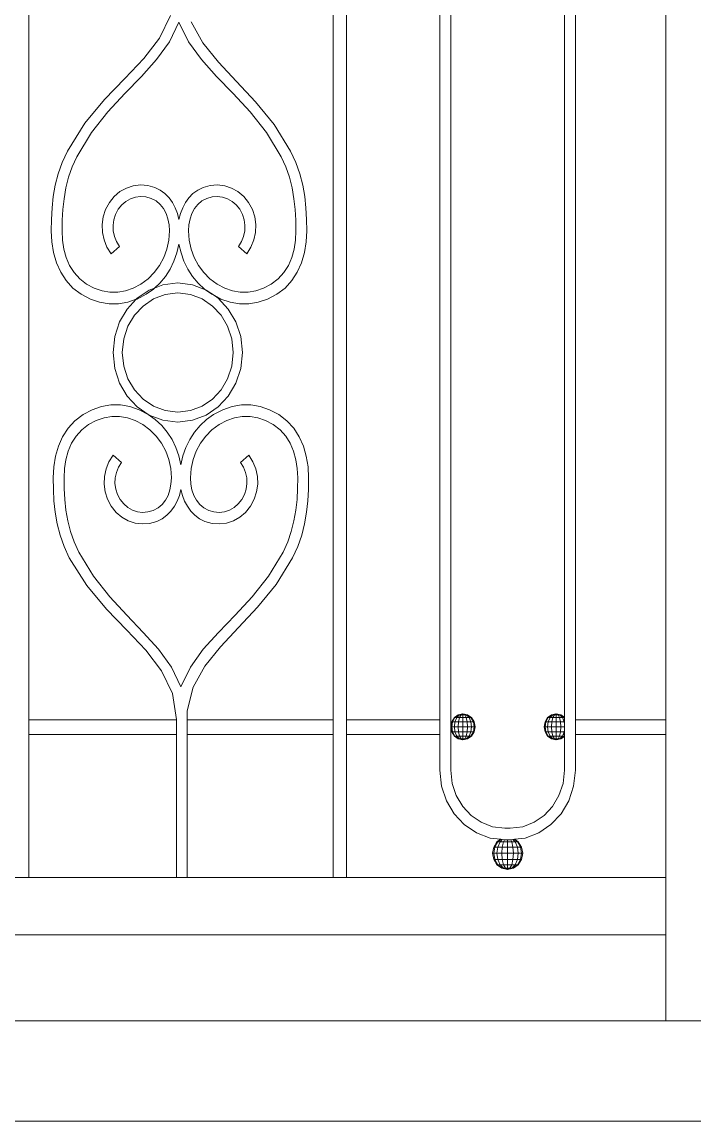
# Model space of a CAD drawing. Header units: millimetres. Extents: x 1832547 to 2001569, y -558009 to -417808.
# Drawn here: x 1895117 to 1895587, y -523644 to -522876 of the extents above; entities that cross this region are included whole.
import ezdxf

# ---------------------------------------------------------------- set-up
doc = ezdxf.new("R2010")
doc.units = ezdxf.units.MM
doc.header["$MEASUREMENT"] = 0
doc.linetypes.add('CENTER', pattern=[2, 1.25, -0.25, 0.25, -0.25])
for name, color, linetype, lineweight in [('CA.manh 08', 8, 'CONTINUOUS', 9), ('CA.thay 145', 145, 'CONTINUOUS', 18), ('CA.tim 67', 67, 'CENTER', 9), ('CA_manh 08', 8, 'CONTINUOUS', 9)]:
    doc.layers.add(name, color=color, linetype=linetype, lineweight=lineweight)

# ---------------------------------------------------------------- blocks, each defined once
blk = doc.blocks.new('wt45t')
at = {"layer": 'CA_manh 08'}
for p, q in [((1917604.61, -518573.66), (1917604.61, -518061.39)), ((1917817.23, -518061.39), (1917817.23, -518573.66)), ((1917826.69, -518573.66), (1917826.69, -518061.39)), ((1917891.85, -518061.39), (1917891.85, -518573.66)), ((1917899.42, -518578.55), (1917899.42, -518062.36)), ((1917978.87, -518062), (1917978.87, -518571.89)), ((1917986.44, -518573.66), (1917986.44, -518061.39)), ((1918049.68, -518061.39), (1918049.68, -518573.66)), ((1917703.62, -518081.69), (1917696.03, -518097.48)), ((1917702.94, -518100.11), (1917709.56, -518086.4)), ((1917709.56, -518086.4), (1917716.18, -518100.11)), ((1917726.23, -518100.79), (1917718.18, -518086.17)), ((1917696.03, -518097.48), (1917684.97, -518111.83)), ((1917693.95, -518112.51), (1917702.94, -518100.11)), ((1917716.18, -518100.11), (1917725.18, -518112.51)), ((1917737.12, -518114.34), (1917726.23, -518100.79)), ((1917684.97, -518111.83), (1917671.73, -518125.81)), ((1917683.29, -518124.32), (1917693.95, -518112.51)), ((1917725.18, -518112.51), (1917735.84, -518124.32)), ((1917749.76, -518127.74), (1917737.12, -518114.34)), ((1917671.73, -518125.81), (1917657.56, -518140.52)), ((1917671.67, -518136.28), (1917683.29, -518124.32)), ((1917735.84, -518124.32), (1917747.46, -518136.28)), ((1917763.09, -518141.94), (1917749.76, -518127.74)), ((1917659.81, -518149.11), (1917671.67, -518136.28)), ((1917747.46, -518136.28), (1917759.32, -518149.11)), ((1917657.56, -518140.52), (1917643.75, -518157.02)), ((1917776.05, -518157.84), (1917763.09, -518141.94)), ((1917648.41, -518163.56), (1917659.81, -518149.11)), ((1917759.32, -518149.11), (1917770.72, -518163.56)), ((1917643.75, -518157.02), (1917631.58, -518176.39)), ((1917787.55, -518176.39), (1917776.05, -518157.84)), ((1917638.19, -518180.35), (1917648.41, -518163.56)), ((1917770.72, -518163.56), (1917780.94, -518180.35)), ((1917631.58, -518176.39), (1917627.95, -518184.32)), ((1917634.96, -518187.47), (1917638.19, -518180.35)), ((1917780.94, -518180.35), (1917784.17, -518187.47)), ((1917791.18, -518184.32), (1917787.55, -518176.39)), ((1917627.95, -518184.32), (1917625.17, -518192.26)), ((1917632.45, -518194.76), (1917634.96, -518187.47)), ((1917784.17, -518187.47), (1917786.68, -518194.76)), ((1917793.96, -518192.26), (1917791.18, -518184.32)), ((1917625.17, -518192.26), (1917623.14, -518200.22)), ((1917630.58, -518202.19), (1917632.45, -518194.76)), ((1917786.68, -518194.76), (1917788.55, -518202.19)), ((1917795.99, -518200.22), (1917793.96, -518192.26)), ((1917623.14, -518200.22), (1917621.75, -518208.2)), ((1917629.28, -518209.69), (1917630.58, -518202.19)), ((1917668.35, -518204.76), (1917664.34, -518208.16)), ((1917672.82, -518202.24), (1917668.35, -518204.76)), ((1917677.62, -518200.65), (1917672.82, -518202.24)), ((1917682.64, -518200.03), (1917677.62, -518200.65)), ((1917687.73, -518200.43), (1917682.64, -518200.03)), ((1917692.77, -518201.88), (1917687.73, -518200.43)), ((1917696.5, -518203.75), (1917692.77, -518201.88)), ((1917699.78, -518206.16), (1917696.5, -518203.75)), ((1917702.63, -518209.05), (1917699.78, -518206.16)), ((1917719.35, -518206.16), (1917716.5, -518209.05)), ((1917722.63, -518203.75), (1917719.35, -518206.16)), ((1917726.36, -518201.88), (1917722.63, -518203.75)), ((1917731.4, -518200.43), (1917726.36, -518201.88)), ((1917736.49, -518200.03), (1917731.4, -518200.43)), ((1917741.51, -518200.65), (1917736.49, -518200.03)), ((1917746.31, -518202.24), (1917741.51, -518200.65)), ((1917750.78, -518204.76), (1917746.31, -518202.24)), ((1917754.79, -518208.16), (1917750.78, -518204.76)), ((1917788.55, -518202.19), (1917789.85, -518209.69)), ((1917797.38, -518208.2), (1917795.99, -518200.22)), ((1917621.75, -518208.2), (1917620.89, -518216.19)), ((1917628.46, -518217.21), (1917629.28, -518209.69)), ((1917660.93, -518212.4), (1917658.33, -518217.26)), ((1917664.34, -518208.16), (1917660.93, -518212.4)), ((1917667.1, -518217.1), (1917669.57, -518214.03)), ((1917669.57, -518214.03), (1917672.46, -518211.57)), ((1917672.46, -518211.57), (1917675.69, -518209.75)), ((1917675.69, -518209.75), (1917679.16, -518208.6)), ((1917679.16, -518208.6), (1917682.79, -518208.15)), ((1917682.79, -518208.15), (1917686.47, -518208.44)), ((1917686.47, -518208.44), (1917690.13, -518209.49)), ((1917690.13, -518209.49), (1917693.56, -518211.3)), ((1917693.56, -518211.3), (1917696.43, -518213.71)), ((1917696.43, -518213.71), (1917698.77, -518216.64)), ((1917705.03, -518212.36), (1917702.63, -518209.05)), ((1917706.99, -518216.03), (1917705.03, -518212.36)), ((1917714.1, -518212.36), (1917712.14, -518216.03)), ((1917716.5, -518209.05), (1917714.1, -518212.36)), ((1917720.36, -518216.64), (1917722.69, -518213.71)), ((1917722.69, -518213.71), (1917725.57, -518211.3)), ((1917725.57, -518211.3), (1917729, -518209.49)), ((1917729, -518209.49), (1917732.66, -518208.44)), ((1917732.66, -518208.44), (1917736.34, -518208.15)), ((1917736.34, -518208.15), (1917739.97, -518208.6)), ((1917739.97, -518208.6), (1917743.44, -518209.75)), ((1917743.44, -518209.75), (1917746.67, -518211.57)), ((1917746.67, -518211.57), (1917749.56, -518214.03)), ((1917749.56, -518214.03), (1917752.03, -518217.1)), ((1917758.2, -518212.4), (1917754.79, -518208.16)), ((1917760.8, -518217.26), (1917758.2, -518212.4)), ((1917789.85, -518209.69), (1917790.67, -518217.21)), ((1917798.24, -518216.19), (1917797.38, -518208.2)), ((1917620.89, -518216.19), (1917620.46, -518224.2)), ((1917628.04, -518224.72), (1917628.46, -518217.21)), ((1917658.33, -518217.26), (1917656.67, -518222.44)), ((1917664.02, -518224.38), (1917665.22, -518220.63)), ((1917665.22, -518220.63), (1917667.1, -518217.1)), ((1917698.77, -518216.64), (1917700.57, -518220.04)), ((1917700.57, -518220.04), (1917701.85, -518223.81)), ((1917708.5, -518219.99), (1917706.99, -518216.03)), ((1917709.56, -518224.19), (1917708.5, -518219.99)), ((1917710.63, -518219.99), (1917709.56, -518224.19)), ((1917712.14, -518216.03), (1917710.63, -518219.99)), ((1917717.28, -518223.81), (1917718.56, -518220.04)), ((1917718.56, -518220.04), (1917720.36, -518216.64)), ((1917752.03, -518217.1), (1917753.91, -518220.63)), ((1917753.91, -518220.63), (1917755.11, -518224.38)), ((1917762.46, -518222.44), (1917760.8, -518217.26)), ((1917790.67, -518217.21), (1917791.09, -518224.72)), ((1917798.67, -518224.2), (1917798.24, -518216.19)), ((1917620.46, -518224.2), (1917620.37, -518232.21)), ((1917627.93, -518232.15), (1917628.04, -518224.72)), ((1917656.67, -518222.44), (1917655.93, -518227.8)), ((1917655.93, -518227.8), (1917656.13, -518233.2)), ((1917663.49, -518228.27), (1917664.02, -518224.38)), ((1917663.64, -518232.18), (1917663.49, -518228.27)), ((1917701.85, -518223.81), (1917702.61, -518227.9)), ((1917702.61, -518227.9), (1917702.86, -518232.22)), ((1917716.27, -518232.22), (1917716.52, -518227.9)), ((1917716.52, -518227.9), (1917717.28, -518223.81)), ((1917755.11, -518224.38), (1917755.64, -518228.27)), ((1917755.64, -518228.27), (1917755.49, -518232.18)), ((1917763.2, -518227.8), (1917762.46, -518222.44)), ((1917763, -518233.2), (1917763.2, -518227.8)), ((1917791.09, -518224.72), (1917791.2, -518232.15)), ((1917798.76, -518232.21), (1917798.67, -518224.2)), ((1917620.37, -518232.21), (1917620.78, -518239.93)), ((1917628.25, -518238.66), (1917627.93, -518232.15)), ((1917656.13, -518233.2), (1917657.24, -518238.49)), ((1917664.45, -518236), (1917663.64, -518232.18)), ((1917665.93, -518239.65), (1917664.45, -518236)), ((1917702.86, -518232.22), (1917702.41, -518238.71)), ((1917716.72, -518238.71), (1917716.27, -518232.22)), ((1917754.68, -518236), (1917753.2, -518239.65)), ((1917755.49, -518232.18), (1917754.68, -518236)), ((1917761.89, -518238.49), (1917763, -518233.2)), ((1917791.2, -518232.15), (1917790.88, -518238.66)), ((1917798.35, -518239.93), (1917798.76, -518232.21)), ((1917620.78, -518239.93), (1917621.98, -518247.36)), ((1917629.19, -518244.93), (1917628.25, -518238.66)), ((1917657.24, -518238.49), (1917659.27, -518243.52)), ((1917659.27, -518243.52), (1917662.2, -518248.15)), ((1917662.2, -518248.15), (1917668.06, -518243)), ((1917668.06, -518243), (1917665.93, -518239.65)), ((1917702.41, -518238.71), (1917701.08, -518244.95)), ((1917708.15, -518247.58), (1917709.56, -518241.46)), ((1917709.56, -518241.46), (1917710.97, -518247.58)), ((1917718.05, -518244.95), (1917716.72, -518238.71)), ((1917753.2, -518239.65), (1917751.07, -518243)), ((1917751.07, -518243), (1917756.92, -518248.15)), ((1917756.92, -518248.15), (1917759.86, -518243.52)), ((1917759.86, -518243.52), (1917761.89, -518238.49)), ((1917790.88, -518238.66), (1917789.94, -518244.93)), ((1917797.15, -518247.36), (1917798.35, -518239.93)), ((1917621.98, -518247.36), (1917624, -518254.4)), ((1917630.81, -518250.86), (1917629.19, -518244.93)), ((1917633.15, -518256.36), (1917630.81, -518250.86)), ((1917698.92, -518250.87), (1917695.97, -518256.37)), ((1917701.08, -518244.95), (1917698.92, -518250.87)), ((1917706.07, -518253.43), (1917708.15, -518247.58)), ((1917710.97, -518247.58), (1917713.05, -518253.43)), ((1917720.21, -518250.87), (1917718.05, -518244.95)), ((1917723.16, -518256.37), (1917720.21, -518250.87)), ((1917788.32, -518250.86), (1917785.98, -518256.36)), ((1917789.94, -518244.93), (1917788.32, -518250.86)), ((1917795.12, -518254.4), (1917797.15, -518247.36)), ((1917624, -518254.4), (1917626.91, -518260.94)), ((1917636.27, -518261.34), (1917633.15, -518256.36)), ((1917695.97, -518256.37), (1917692.29, -518261.35)), ((1917700.03, -518264.08), (1917703.35, -518258.95)), ((1917703.35, -518258.95), (1917706.07, -518253.43)), ((1917713.05, -518253.43), (1917715.77, -518258.95)), ((1917715.77, -518258.95), (1917719.1, -518264.08)), ((1917726.84, -518261.35), (1917723.16, -518256.37)), ((1917785.98, -518256.36), (1917782.86, -518261.34)), ((1917792.22, -518260.94), (1917795.12, -518254.4)), ((1917626.91, -518260.94), (1917630.73, -518266.87)), ((1917630.73, -518266.87), (1917635.5, -518272.07)), ((1917640.23, -518265.72), (1917636.27, -518261.34)), ((1917645.07, -518269.39), (1917640.23, -518265.72)), ((1917687.92, -518265.72), (1917682.92, -518269.39)), ((1917692.29, -518261.35), (1917687.92, -518265.72)), ((1917696.12, -518268.74), (1917700.03, -518264.08)), ((1917719.1, -518264.08), (1917723.01, -518268.74)), ((1917731.21, -518265.72), (1917726.84, -518261.35)), ((1917736.21, -518269.39), (1917731.21, -518265.72)), ((1917778.9, -518265.72), (1917774.06, -518269.39)), ((1917782.86, -518261.34), (1917778.9, -518265.72)), ((1917783.63, -518272.07), (1917788.4, -518266.87)), ((1917788.4, -518266.87), (1917792.22, -518260.94)), ((1917635.5, -518272.07), (1917641.29, -518276.43)), ((1917650.42, -518272.22), (1917645.07, -518269.39)), ((1917650.42, -518272.22), (1917655.83, -518274.1)), ((1917661.27, -518275.03), (1917655.83, -518274.1)), ((1917666.73, -518275.03), (1917661.27, -518275.03)), ((1917672.17, -518274.09), (1917666.73, -518275.03)), ((1917677.58, -518272.21), (1917672.17, -518274.09)), ((1917682.92, -518269.39), (1917677.58, -518272.21)), ((1917688.84, -518273.51), (1917680.44, -518279.25)), ((1917686.7, -518276.43), (1917691.67, -518272.88)), ((1917692.51, -518272.1), (1917688.84, -518273.51)), ((1917691.67, -518272.88), (1917692.51, -518272.1)), ((1917692.51, -518272.1), (1917696.12, -518268.74)), ((1917698.35, -518269.85), (1917692.51, -518272.1)), ((1917708.71, -518268.57), (1917698.35, -518269.85)), ((1917719.07, -518269.85), (1917708.71, -518268.57)), ((1917728.06, -518273.31), (1917719.07, -518269.85)), ((1917723.01, -518268.74), (1917727.46, -518272.88)), ((1917727.46, -518272.88), (1917728.06, -518273.31)), ((1917728.06, -518273.31), (1917732.43, -518276.43)), ((1917728.59, -518273.51), (1917728.06, -518273.31)), ((1917734.31, -518277.42), (1917728.59, -518273.51)), ((1917741.55, -518272.21), (1917736.21, -518269.39)), ((1917746.96, -518274.09), (1917741.55, -518272.21)), ((1917752.4, -518275.03), (1917746.96, -518274.09)), ((1917757.86, -518275.03), (1917752.4, -518275.03)), ((1917763.3, -518274.1), (1917757.86, -518275.03)), ((1917768.71, -518272.22), (1917763.3, -518274.1)), ((1917774.06, -518269.39), (1917768.71, -518272.22)), ((1917777.84, -518276.43), (1917783.63, -518272.07)), ((1917641.29, -518276.43), (1917647.66, -518279.78)), ((1917647.66, -518279.78), (1917654.15, -518282.02)), ((1917654.15, -518282.02), (1917660.7, -518283.13)), ((1917660.7, -518283.13), (1917667.28, -518283.13)), ((1917667.28, -518283.13), (1917673.84, -518282.02)), ((1917679.76, -518279.98), (1917673.44, -518286.77)), ((1917679.76, -518279.98), (1917673.84, -518282.02)), ((1917680.44, -518279.25), (1917679.76, -518279.98)), ((1917679.76, -518279.98), (1917680.33, -518279.78)), ((1917680.33, -518279.78), (1917686.7, -518276.43)), ((1917684.47, -518284.65), (1917691.67, -518279.73)), ((1917691.67, -518279.73), (1917699.83, -518276.59)), ((1917699.83, -518276.59), (1917708.71, -518275.49)), ((1917708.71, -518275.49), (1917717.6, -518276.59)), ((1917717.6, -518276.59), (1917725.76, -518279.73)), ((1917725.76, -518279.73), (1917732.95, -518284.65)), ((1917732.43, -518276.43), (1917734.31, -518277.42)), ((1917734.31, -518277.42), (1917738.8, -518279.78)), ((1917736.98, -518279.25), (1917734.31, -518277.42)), ((1917743.99, -518286.77), (1917736.98, -518279.25)), ((1917738.8, -518279.78), (1917745.29, -518282.02)), ((1917745.29, -518282.02), (1917751.84, -518283.13)), ((1917751.84, -518283.13), (1917758.43, -518283.13)), ((1917758.43, -518283.13), (1917764.98, -518282.02)), ((1917764.98, -518282.02), (1917771.47, -518279.78)), ((1917777.84, -518276.43), (1917771.47, -518279.78)), ((1917673.44, -518286.77), (1917668.1, -518295.79)), ((1917678.46, -518291.1), (1917684.47, -518284.65)), ((1917732.95, -518284.65), (1917738.96, -518291.1)), ((1917749.33, -518295.79), (1917743.99, -518286.77)), ((1917668.1, -518295.79), (1917664.69, -518306.01)), ((1917673.88, -518298.83), (1917678.46, -518291.1)), ((1917738.96, -518291.1), (1917743.54, -518298.83)), ((1917752.73, -518306.01), (1917749.33, -518295.79)), ((1917664.69, -518306.01), (1917663.5, -518317.14)), ((1917670.96, -518307.6), (1917673.88, -518298.83)), ((1917743.54, -518298.83), (1917746.46, -518307.6)), ((1917753.93, -518317.14), (1917752.73, -518306.01)), ((1917669.94, -518317.14), (1917670.96, -518307.6)), ((1917746.46, -518307.6), (1917747.49, -518317.14)), ((1917663.5, -518317.14), (1917664.69, -518328.27)), ((1917670.96, -518326.68), (1917669.94, -518317.14)), ((1917747.49, -518317.14), (1917746.46, -518326.68)), ((1917752.73, -518328.27), (1917753.93, -518317.14)), ((1917664.69, -518328.27), (1917668.1, -518338.49)), ((1917673.88, -518335.45), (1917670.96, -518326.68)), ((1917746.46, -518326.68), (1917743.54, -518335.45)), ((1917749.33, -518338.49), (1917752.73, -518328.27)), ((1917678.46, -518343.18), (1917673.88, -518335.45)), ((1917743.54, -518335.45), (1917738.96, -518343.18)), ((1917668.1, -518338.49), (1917673.44, -518347.51)), ((1917684.47, -518349.63), (1917678.46, -518343.18)), ((1917738.96, -518343.18), (1917732.95, -518349.63)), ((1917743.99, -518347.51), (1917749.33, -518338.49)), ((1917673.44, -518347.51), (1917680.44, -518355.03)), ((1917691.67, -518354.55), (1917684.47, -518349.63)), ((1917732.95, -518349.63), (1917725.76, -518354.55)), ((1917736.98, -518355.03), (1917743.99, -518347.51)), ((1917642.64, -518360.47), (1917649.01, -518357.12)), ((1917649.01, -518357.12), (1917655.5, -518354.89)), ((1917655.5, -518354.89), (1917662.06, -518353.77)), ((1917662.06, -518353.77), (1917668.64, -518353.77)), ((1917668.64, -518353.77), (1917675.2, -518354.89)), ((1917675.2, -518354.89), (1917681.69, -518357.12)), ((1917680.44, -518355.03), (1917688.84, -518360.77)), ((1917681.69, -518357.12), (1917688.06, -518360.47)), ((1917699.83, -518357.69), (1917691.67, -518354.55)), ((1917708.71, -518358.79), (1917699.83, -518357.69)), ((1917717.6, -518357.69), (1917708.71, -518358.79)), ((1917725.76, -518354.55), (1917717.6, -518357.69)), ((1917728.59, -518360.77), (1917736.98, -518355.03)), ((1917733.78, -518360.47), (1917740.15, -518357.12)), ((1917740.15, -518357.12), (1917746.64, -518354.89)), ((1917753.2, -518353.77), (1917746.64, -518354.89)), ((1917759.78, -518353.77), (1917753.2, -518353.77)), ((1917759.78, -518353.77), (1917766.34, -518354.89)), ((1917766.34, -518354.89), (1917772.83, -518357.12)), ((1917779.2, -518360.47), (1917772.83, -518357.12)), ((1917632.08, -518370.04), (1917636.86, -518364.84)), ((1917636.86, -518364.84), (1917642.64, -518360.47)), ((1917646.43, -518367.51), (1917641.58, -518371.18)), ((1917651.77, -518364.69), (1917646.43, -518367.51)), ((1917651.77, -518364.69), (1917657.18, -518362.81)), ((1917662.63, -518361.87), (1917657.18, -518362.81)), ((1917668.08, -518361.87), (1917662.63, -518361.87)), ((1917673.53, -518362.81), (1917668.08, -518361.87)), ((1917678.93, -518364.69), (1917673.53, -518362.81)), ((1917684.27, -518367.51), (1917678.93, -518364.69)), ((1917689.27, -518371.18), (1917684.27, -518367.51)), ((1917688.06, -518360.47), (1917693.02, -518364.02)), ((1917688.84, -518360.77), (1917698.35, -518364.42)), ((1917693.02, -518364.02), (1917697.48, -518368.16)), ((1917698.35, -518364.42), (1917708.71, -518365.71)), ((1917708.71, -518365.71), (1917719.07, -518364.42)), ((1917719.07, -518364.42), (1917728.59, -518360.77)), ((1917724.36, -518368.16), (1917728.81, -518364.02)), ((1917728.81, -518364.02), (1917733.78, -518360.47)), ((1917737.57, -518367.51), (1917732.56, -518371.18)), ((1917742.91, -518364.69), (1917737.57, -518367.51)), ((1917748.31, -518362.81), (1917742.91, -518364.69)), ((1917753.76, -518361.87), (1917748.31, -518362.81)), ((1917759.21, -518361.87), (1917753.76, -518361.87)), ((1917764.66, -518362.81), (1917759.21, -518361.87)), ((1917770.07, -518364.69), (1917764.66, -518362.81)), ((1917775.41, -518367.51), (1917770.07, -518364.69)), ((1917780.25, -518371.18), (1917775.41, -518367.51)), ((1917779.2, -518360.47), (1917784.98, -518364.84)), ((1917784.98, -518364.84), (1917789.76, -518370.04)), ((1917628.26, -518375.96), (1917632.08, -518370.04)), ((1917641.58, -518371.18), (1917637.63, -518375.56)), ((1917693.64, -518375.56), (1917689.27, -518371.18)), ((1917697.48, -518368.16), (1917701.38, -518372.83)), ((1917701.38, -518372.83), (1917704.71, -518377.95)), ((1917717.13, -518377.95), (1917720.46, -518372.83)), ((1917720.46, -518372.83), (1917724.36, -518368.16)), ((1917732.56, -518371.18), (1917728.2, -518375.56)), ((1917784.21, -518375.56), (1917780.25, -518371.18)), ((1917789.76, -518370.04), (1917793.58, -518375.96)), ((1917623.33, -518389.54), (1917625.36, -518382.5)), ((1917625.36, -518382.5), (1917628.26, -518375.96)), ((1917634.51, -518380.54), (1917632.16, -518386.05)), ((1917637.63, -518375.56), (1917634.51, -518380.54)), ((1917697.32, -518380.54), (1917693.64, -518375.56)), ((1917700.27, -518386.03), (1917697.32, -518380.54)), ((1917704.71, -518377.95), (1917707.43, -518383.47)), ((1917714.41, -518383.47), (1917717.13, -518377.95)), ((1917724.52, -518380.54), (1917721.57, -518386.03)), ((1917728.2, -518375.56), (1917724.52, -518380.54)), ((1917787.33, -518380.54), (1917784.21, -518375.56)), ((1917789.67, -518386.05), (1917787.33, -518380.54)), ((1917793.58, -518375.96), (1917796.48, -518382.5)), ((1917796.48, -518382.5), (1917798.51, -518389.54)), ((1917622.13, -518396.98), (1917623.33, -518389.54)), ((1917632.16, -518386.05), (1917630.55, -518391.98)), ((1917660.62, -518393.38), (1917663.56, -518388.75)), ((1917663.56, -518388.75), (1917669.41, -518393.9)), ((1917702.43, -518391.95), (1917700.27, -518386.03)), ((1917707.43, -518383.47), (1917709.51, -518389.33)), ((1917709.51, -518389.33), (1917710.92, -518395.45)), ((1917710.92, -518395.45), (1917712.33, -518389.33)), ((1917712.33, -518389.33), (1917714.41, -518383.47)), ((1917721.57, -518386.03), (1917719.4, -518391.95)), ((1917752.43, -518393.9), (1917758.28, -518388.75)), ((1917758.28, -518388.75), (1917761.22, -518393.38)), ((1917791.29, -518391.98), (1917789.67, -518386.05)), ((1917798.51, -518389.54), (1917799.71, -518396.98)), ((1917621.72, -518404.69), (1917622.13, -518396.98)), ((1917629.61, -518398.24), (1917629.29, -518404.75)), ((1917630.55, -518391.98), (1917629.61, -518398.24)), ((1917658.59, -518398.41), (1917660.62, -518393.38)), ((1917667.28, -518397.26), (1917665.81, -518400.9)), ((1917669.41, -518393.9), (1917667.28, -518397.26)), ((1917703.77, -518398.2), (1917702.43, -518391.95)), ((1917704.22, -518404.68), (1917703.77, -518398.2)), ((1917718.07, -518398.2), (1917717.62, -518404.68)), ((1917719.4, -518391.95), (1917718.07, -518398.2)), ((1917754.56, -518397.26), (1917752.43, -518393.9)), ((1917756.03, -518400.9), (1917754.56, -518397.26)), ((1917761.22, -518393.38), (1917763.25, -518398.41)), ((1917792.23, -518398.24), (1917791.29, -518391.98)), ((1917792.55, -518404.75), (1917792.23, -518398.24)), ((1917799.71, -518396.98), (1917800.12, -518404.69)), ((1917621.82, -518412.71), (1917621.72, -518404.69)), ((1917629.29, -518404.75), (1917629.39, -518412.18)), ((1917657.29, -518409.1), (1917657.48, -518403.7)), ((1917657.48, -518403.7), (1917658.59, -518398.41)), ((1917664.99, -518404.73), (1917664.85, -518408.63)), ((1917665.81, -518400.9), (1917664.99, -518404.73)), ((1917703.96, -518409.01), (1917704.22, -518404.68)), ((1917717.62, -518404.68), (1917717.88, -518409.01)), ((1917756.85, -518404.73), (1917756.03, -518400.9)), ((1917756.99, -518408.63), (1917756.85, -518404.73)), ((1917763.25, -518398.41), (1917764.36, -518403.7)), ((1917764.36, -518403.7), (1917764.55, -518409.1)), ((1917792.45, -518412.18), (1917792.55, -518404.75)), ((1917800.12, -518404.69), (1917800.02, -518412.71)), ((1917622.24, -518420.71), (1917621.82, -518412.71)), ((1917629.39, -518412.18), (1917629.81, -518419.69)), ((1917658.02, -518414.46), (1917657.29, -518409.1)), ((1917664.85, -518408.63), (1917665.37, -518412.52)), ((1917665.37, -518412.52), (1917666.57, -518416.28)), ((1917701.93, -518416.87), (1917703.2, -518413.09)), ((1917703.2, -518413.09), (1917703.96, -518409.01)), ((1917710.92, -518412.71), (1917709.85, -518416.91)), ((1917711.99, -518416.91), (1917710.92, -518412.71)), ((1917717.88, -518409.01), (1917718.64, -518413.09)), ((1917718.64, -518413.09), (1917719.91, -518416.87)), ((1917755.27, -518416.28), (1917756.47, -518412.52)), ((1917756.47, -518412.52), (1917756.99, -518408.63)), ((1917764.55, -518409.1), (1917763.82, -518414.46)), ((1917792.03, -518419.69), (1917792.45, -518412.18)), ((1917800.02, -518412.71), (1917799.6, -518420.71)), ((1917623.1, -518428.7), (1917622.24, -518420.71)), ((1917629.81, -518419.69), (1917630.63, -518427.22)), ((1917659.69, -518419.65), (1917658.02, -518414.46)), ((1917662.29, -518424.51), (1917659.69, -518419.65)), ((1917666.57, -518416.28), (1917668.46, -518419.8)), ((1917668.46, -518419.8), (1917670.93, -518422.87)), ((1917697.79, -518423.19), (1917700.12, -518420.26)), ((1917700.12, -518420.26), (1917701.93, -518416.87)), ((1917708.34, -518420.88), (1917706.38, -518424.54)), ((1917709.85, -518416.91), (1917708.34, -518420.88)), ((1917713.5, -518420.88), (1917711.99, -518416.91)), ((1917715.46, -518424.54), (1917713.5, -518420.88)), ((1917719.91, -518416.87), (1917721.71, -518420.26)), ((1917721.71, -518420.26), (1917724.05, -518423.19)), ((1917750.91, -518422.87), (1917753.38, -518419.8)), ((1917753.38, -518419.8), (1917755.27, -518416.28)), ((1917762.15, -518419.65), (1917759.55, -518424.51)), ((1917763.82, -518414.46), (1917762.15, -518419.65)), ((1917791.2, -518427.22), (1917792.03, -518419.69)), ((1917799.6, -518420.71), (1917798.74, -518428.7)), ((1917624.49, -518436.68), (1917623.1, -518428.7)), ((1917630.63, -518427.22), (1917631.94, -518434.72)), ((1917665.7, -518428.75), (1917662.29, -518424.51)), ((1917669.7, -518432.15), (1917665.7, -518428.75)), ((1917670.93, -518422.87), (1917673.82, -518425.33)), ((1917673.82, -518425.33), (1917677.05, -518427.16)), ((1917677.05, -518427.16), (1917680.52, -518428.3)), ((1917680.52, -518428.3), (1917684.14, -518428.75)), ((1917684.14, -518428.75), (1917687.83, -518428.46)), ((1917687.83, -518428.46), (1917691.48, -518427.41)), ((1917691.48, -518427.41), (1917694.91, -518425.6)), ((1917694.91, -518425.6), (1917697.79, -518423.19)), ((1917703.98, -518427.85), (1917701.14, -518430.74)), ((1917706.38, -518424.54), (1917703.98, -518427.85)), ((1917717.86, -518427.85), (1917715.46, -518424.54)), ((1917720.7, -518430.74), (1917717.86, -518427.85)), ((1917724.05, -518423.19), (1917726.93, -518425.6)), ((1917726.93, -518425.6), (1917730.36, -518427.41)), ((1917730.36, -518427.41), (1917734.01, -518428.46)), ((1917734.01, -518428.46), (1917737.7, -518428.75)), ((1917737.7, -518428.75), (1917741.32, -518428.3)), ((1917741.32, -518428.3), (1917744.79, -518427.16)), ((1917744.79, -518427.16), (1917748.02, -518425.33)), ((1917748.02, -518425.33), (1917750.91, -518422.87)), ((1917756.14, -518428.75), (1917752.14, -518432.15)), ((1917759.55, -518424.51), (1917756.14, -518428.75)), ((1917789.9, -518434.72), (1917791.2, -518427.22)), ((1917798.74, -518428.7), (1917797.34, -518436.68)), ((1917631.94, -518434.72), (1917633.8, -518442.14)), ((1917674.17, -518434.66), (1917669.7, -518432.15)), ((1917678.98, -518436.25), (1917674.17, -518434.66)), ((1917683.99, -518436.87), (1917678.98, -518436.25)), ((1917689.08, -518436.48), (1917683.99, -518436.87)), ((1917694.12, -518435.03), (1917689.08, -518436.48)), ((1917697.85, -518433.16), (1917694.12, -518435.03)), ((1917701.14, -518430.74), (1917697.85, -518433.16)), ((1917723.99, -518433.16), (1917720.7, -518430.74)), ((1917727.71, -518435.03), (1917723.99, -518433.16)), ((1917732.76, -518436.48), (1917727.71, -518435.03)), ((1917737.85, -518436.87), (1917732.76, -518436.48)), ((1917742.86, -518436.25), (1917737.85, -518436.87)), ((1917747.67, -518434.66), (1917742.86, -518436.25)), ((1917752.14, -518432.15), (1917747.67, -518434.66)), ((1917788.04, -518442.14), (1917789.9, -518434.72)), ((1917626.53, -518444.64), (1917624.49, -518436.68)), ((1917633.8, -518442.14), (1917636.31, -518449.43)), ((1917785.53, -518449.43), (1917788.04, -518442.14)), ((1917797.34, -518436.68), (1917795.31, -518444.64)), ((1917629.31, -518452.58), (1917626.53, -518444.64)), ((1917636.31, -518449.43), (1917639.54, -518456.55)), ((1917782.29, -518456.55), (1917785.53, -518449.43)), ((1917795.31, -518444.64), (1917792.53, -518452.58)), ((1917632.93, -518460.51), (1917629.31, -518452.58)), ((1917639.54, -518456.55), (1917649.77, -518473.34)), ((1917772.07, -518473.34), (1917782.29, -518456.55)), ((1917792.53, -518452.58), (1917788.9, -518460.51)), ((1917645.11, -518479.89), (1917632.93, -518460.51)), ((1917788.9, -518460.51), (1917777.4, -518479.06)), ((1917649.77, -518473.34), (1917661.17, -518487.79)), ((1917760.67, -518487.79), (1917772.07, -518473.34)), ((1917658.92, -518496.39), (1917645.11, -518479.89)), ((1917777.4, -518479.06), (1917764.45, -518494.97)), ((1917661.17, -518487.79), (1917673.03, -518500.63)), ((1917748.81, -518500.63), (1917760.67, -518487.79)), ((1917673.08, -518511.09), (1917658.92, -518496.39)), ((1917764.45, -518494.97), (1917751.12, -518509.16)), ((1917673.03, -518500.63), (1917684.64, -518512.58)), ((1917737.2, -518512.58), (1917748.81, -518500.63)), ((1917686.33, -518525.07), (1917673.08, -518511.09)), ((1917684.64, -518512.58), (1917695.3, -518524.39)), ((1917726.53, -518524.39), (1917737.2, -518512.58)), ((1917751.12, -518509.16), (1917738.47, -518522.56)), ((1917697.38, -518539.42), (1917686.33, -518525.07)), ((1917695.3, -518524.39), (1917704.3, -518536.79)), ((1917717.54, -518536.79), (1917726.53, -518524.39)), ((1917738.47, -518522.56), (1917727.59, -518536.11)), ((1917727.59, -518536.11), (1917719.53, -518550.73)), ((1917704.97, -518555.21), (1917697.38, -518539.42)), ((1917704.3, -518536.79), (1917710.92, -518550.5)), ((1917710.92, -518550.5), (1917717.54, -518536.79)), ((1917719.53, -518550.73), (1917715.38, -518567.35)), ((1917707.81, -518573.52), (1917704.97, -518555.21)), ((1917604.61, -518573.66), (1917707.81, -518573.66)), ((1917604.61, -518583.82), (1917604.61, -518573.66)), ((1917707.81, -518573.52), (1917707.81, -518573.66)), ((1917707.81, -518583.82), (1917707.81, -518573.66)), ((1917715.38, -518567.35), (1917715.38, -518573.66)), ((1917715.38, -518573.66), (1917817.23, -518573.66)), ((1917715.38, -518573.66), (1917715.38, -518583.82)), ((1917817.23, -518583.82), (1917817.23, -518573.66)), ((1917826.69, -518573.66), (1917891.85, -518573.66)), ((1917826.69, -518573.66), (1917826.69, -518583.82)), ((1917891.85, -518573.66), (1917891.85, -518583.82)), ((1917900.07, -518575.05), (1917901.91, -518572.08)), ((1917900.66, -518575.05), (1917902.37, -518572.08)), ((1917901.91, -518572.08), (1917904.67, -518570.1)), ((1917902.37, -518572.08), (1917901.91, -518572.08)), ((1917902.37, -518572.08), (1917904.92, -518570.1)), ((1917902.37, -518572.08), (1917903.67, -518572.08)), ((1917902.37, -518575.05), (1917903.67, -518572.08)), ((1917903.67, -518572.08), (1917905.63, -518570.1)), ((1917903.67, -518572.08), (1917905.63, -518572.08)), ((1917904.67, -518570.1), (1917907.93, -518569.41)), ((1917904.67, -518570.1), (1917904.92, -518570.1)), ((1917904.92, -518570.1), (1917907.93, -518569.41)), ((1917904.92, -518570.1), (1917905.63, -518570.1)), ((1917904.92, -518575.05), (1917905.63, -518572.08)), ((1917905.63, -518570.1), (1917907.93, -518569.41)), ((1917905.63, -518570.1), (1917906.68, -518570.1)), ((1917905.63, -518572.08), (1917906.68, -518570.1)), ((1917905.63, -518572.08), (1917907.93, -518572.08)), ((1917906.68, -518570.1), (1917907.93, -518569.41)), ((1917907.93, -518570.1), (1917906.68, -518570.1)), ((1917907.93, -518569.41), (1917907.93, -518570.1)), ((1917909.18, -518570.1), (1917907.93, -518569.41)), ((1917910.23, -518570.1), (1917907.93, -518569.41)), ((1917910.94, -518570.1), (1917907.93, -518569.41)), ((1917911.19, -518570.1), (1917907.93, -518569.41)), ((1917907.93, -518570.1), (1917909.18, -518570.1)), ((1917907.93, -518570.1), (1917907.93, -518572.08)), ((1917907.93, -518572.08), (1917910.23, -518572.08)), ((1917907.93, -518572.08), (1917907.93, -518575.05)), ((1917909.18, -518570.1), (1917910.23, -518570.1)), ((1917910.23, -518572.08), (1917909.18, -518570.1)), ((1917910.23, -518570.1), (1917910.94, -518570.1)), ((1917912.19, -518572.08), (1917910.23, -518570.1)), ((1917910.23, -518572.08), (1917912.19, -518572.08)), ((1917910.94, -518575.05), (1917910.23, -518572.08)), ((1917910.94, -518570.1), (1917911.19, -518570.1)), ((1917913.49, -518572.08), (1917910.94, -518570.1)), ((1917913.95, -518572.08), (1917911.19, -518570.1)), ((1917912.19, -518572.08), (1917913.49, -518572.08)), ((1917913.49, -518575.05), (1917912.19, -518572.08)), ((1917913.49, -518572.08), (1917913.95, -518572.08)), ((1917915.2, -518575.05), (1917913.49, -518572.08)), ((1917915.8, -518575.05), (1917913.95, -518572.08)), ((1917965.25, -518575.05), (1917967.1, -518572.08)), ((1917965.85, -518575.05), (1917967.55, -518572.08)), ((1917967.1, -518572.08), (1917969.86, -518570.1)), ((1917967.55, -518572.08), (1917967.1, -518572.08)), ((1917967.55, -518572.08), (1917970.11, -518570.1)), ((1917967.55, -518572.08), (1917968.86, -518572.08)), ((1917967.55, -518575.05), (1917968.86, -518572.08)), ((1917968.86, -518572.08), (1917970.81, -518570.1)), ((1917968.86, -518572.08), (1917970.81, -518572.08)), ((1917969.86, -518570.1), (1917973.12, -518569.41)), ((1917969.86, -518570.1), (1917970.11, -518570.1)), ((1917970.11, -518570.1), (1917973.12, -518569.41)), ((1917970.11, -518570.1), (1917970.81, -518570.1)), ((1917970.11, -518575.05), (1917970.81, -518572.08)), ((1917970.81, -518570.1), (1917973.12, -518569.41)), ((1917970.81, -518570.1), (1917971.87, -518570.1)), ((1917970.81, -518572.08), (1917971.87, -518570.1)), ((1917970.81, -518572.08), (1917973.12, -518572.08)), ((1917971.87, -518570.1), (1917973.12, -518569.41)), ((1917973.12, -518570.1), (1917971.87, -518570.1)), ((1917973.12, -518569.41), (1917973.12, -518570.1)), ((1917974.36, -518570.1), (1917973.12, -518569.41)), ((1917975.42, -518570.1), (1917973.12, -518569.41)), ((1917976.13, -518570.1), (1917973.12, -518569.41)), ((1917976.37, -518570.1), (1917973.12, -518569.41)), ((1917973.12, -518570.1), (1917974.36, -518570.1)), ((1917973.12, -518570.1), (1917973.12, -518572.08)), ((1917973.12, -518572.08), (1917975.42, -518572.08)), ((1917973.12, -518572.08), (1917973.12, -518575.05)), ((1917974.36, -518570.1), (1917975.42, -518570.1)), ((1917975.42, -518572.08), (1917974.36, -518570.1)), ((1917975.42, -518570.1), (1917976.13, -518570.1)), ((1917977.37, -518572.08), (1917975.42, -518570.1)), ((1917975.42, -518572.08), (1917977.37, -518572.08)), ((1917976.13, -518575.05), (1917975.42, -518572.08)), ((1917976.13, -518570.1), (1917976.37, -518570.1)), ((1917978.68, -518572.08), (1917976.13, -518570.1)), ((1917978.87, -518571.89), (1917976.37, -518570.1)), ((1917977.37, -518572.08), (1917978.68, -518572.08)), ((1917978.68, -518575.05), (1917977.37, -518572.08)), ((1917978.19, -518573.66), (1917978.87, -518573.66)), ((1917978.68, -518572.08), (1917978.87, -518572.08)), ((1917978.87, -518572.42), (1917978.68, -518572.08)), ((1917978.87, -518572.08), (1917978.87, -518571.89)), ((1917978.87, -518572.42), (1917978.87, -518572.08)), ((1917978.87, -518573.66), (1917978.87, -518572.42)), ((1917978.87, -518575.05), (1917978.87, -518573.66)), ((1917986.44, -518573.66), (1918049.68, -518573.66)), ((1917986.44, -518573.66), (1917986.44, -518583.82)), ((1918049.68, -518583.82), (1918049.68, -518573.66)), ((1917899.42, -518578.55), (1917900.07, -518575.05)), ((1917899.42, -518578.55), (1917900.07, -518578.55)), ((1917900.07, -518582.05), (1917899.42, -518578.55)), ((1917899.42, -518578.55), (1917899.42, -518608.69)), ((1917900.07, -518575.05), (1917900.66, -518575.05)), ((1917900.07, -518578.55), (1917900.66, -518575.05)), ((1917900.07, -518578.55), (1917901.91, -518578.55)), ((1917900.66, -518582.05), (1917900.07, -518578.55)), ((1917900.07, -518582.05), (1917900.66, -518582.05)), ((1917901.91, -518585.02), (1917900.07, -518582.05)), ((1917900.66, -518575.05), (1917902.37, -518575.05)), ((1917900.66, -518582.05), (1917902.37, -518582.05)), ((1917902.37, -518585.02), (1917900.66, -518582.05)), ((1917901.91, -518578.55), (1917902.37, -518575.05)), ((1917901.91, -518578.55), (1917904.67, -518578.55)), ((1917902.37, -518582.05), (1917901.91, -518578.55)), ((1917902.37, -518575.05), (1917904.92, -518575.05)), ((1917902.37, -518582.05), (1917904.92, -518582.05)), ((1917903.67, -518585.02), (1917902.37, -518582.05)), ((1917904.67, -518578.55), (1917904.92, -518575.05)), ((1917904.67, -518578.55), (1917907.93, -518578.55)), ((1917904.92, -518582.05), (1917904.67, -518578.55)), ((1917904.92, -518575.05), (1917907.93, -518575.05)), ((1917904.92, -518582.05), (1917907.93, -518582.05)), ((1917905.63, -518585.02), (1917904.92, -518582.05)), ((1917907.93, -518575.05), (1917910.94, -518575.05)), ((1917907.93, -518575.05), (1917907.93, -518578.55)), ((1917907.93, -518578.55), (1917911.19, -518578.55)), ((1917907.93, -518578.55), (1917907.93, -518582.05)), ((1917907.93, -518582.05), (1917910.94, -518582.05)), ((1917907.93, -518582.05), (1917907.93, -518585.02)), ((1917910.23, -518585.02), (1917910.94, -518582.05)), ((1917910.94, -518575.05), (1917913.49, -518575.05)), ((1917911.19, -518578.55), (1917910.94, -518575.05)), ((1917910.94, -518582.05), (1917911.19, -518578.55)), ((1917910.94, -518582.05), (1917913.49, -518582.05)), ((1917911.19, -518578.55), (1917913.95, -518578.55)), ((1917912.19, -518585.02), (1917913.49, -518582.05)), ((1917913.49, -518575.05), (1917915.2, -518575.05)), ((1917913.95, -518578.55), (1917913.49, -518575.05)), ((1917913.49, -518582.05), (1917913.95, -518578.55)), ((1917913.49, -518582.05), (1917915.2, -518582.05)), ((1917913.49, -518585.02), (1917915.2, -518582.05)), ((1917913.95, -518578.55), (1917915.8, -518578.55)), ((1917913.95, -518585.02), (1917915.8, -518582.05)), ((1917915.2, -518575.05), (1917915.8, -518575.05)), ((1917915.8, -518578.55), (1917915.2, -518575.05)), ((1917915.2, -518582.05), (1917915.8, -518578.55)), ((1917915.2, -518582.05), (1917915.8, -518582.05)), ((1917916.44, -518578.55), (1917915.8, -518575.05)), ((1917915.8, -518578.55), (1917916.44, -518578.55)), ((1917915.8, -518582.05), (1917916.44, -518578.55)), ((1917964.6, -518578.55), (1917965.25, -518575.05)), ((1917964.6, -518578.55), (1917965.25, -518578.55)), ((1917965.25, -518582.05), (1917964.6, -518578.55)), ((1917965.25, -518575.05), (1917965.85, -518575.05)), ((1917965.25, -518578.55), (1917965.85, -518575.05)), ((1917965.25, -518578.55), (1917967.1, -518578.55)), ((1917965.85, -518582.05), (1917965.25, -518578.55)), ((1917965.25, -518582.05), (1917965.85, -518582.05)), ((1917967.1, -518585.02), (1917965.25, -518582.05)), ((1917965.85, -518575.05), (1917967.55, -518575.05)), ((1917965.85, -518582.05), (1917967.55, -518582.05)), ((1917967.55, -518585.02), (1917965.85, -518582.05)), ((1917967.1, -518578.55), (1917967.55, -518575.05)), ((1917967.1, -518578.55), (1917969.86, -518578.55)), ((1917967.55, -518582.05), (1917967.1, -518578.55)), ((1917967.55, -518575.05), (1917970.11, -518575.05)), ((1917967.55, -518582.05), (1917970.11, -518582.05)), ((1917968.86, -518585.02), (1917967.55, -518582.05)), ((1917969.86, -518578.55), (1917970.11, -518575.05)), ((1917969.86, -518578.55), (1917973.12, -518578.55)), ((1917970.11, -518582.05), (1917969.86, -518578.55)), ((1917970.11, -518575.05), (1917973.12, -518575.05)), ((1917970.11, -518582.05), (1917973.12, -518582.05)), ((1917970.81, -518585.02), (1917970.11, -518582.05)), ((1917973.12, -518575.05), (1917976.13, -518575.05)), ((1917973.12, -518575.05), (1917973.12, -518578.55)), ((1917973.12, -518578.55), (1917976.37, -518578.55)), ((1917973.12, -518578.55), (1917973.12, -518582.05)), ((1917973.12, -518582.05), (1917976.13, -518582.05)), ((1917973.12, -518582.05), (1917973.12, -518585.02)), ((1917975.42, -518585.02), (1917976.13, -518582.05)), ((1917976.13, -518575.05), (1917978.68, -518575.05)), ((1917976.37, -518578.55), (1917976.13, -518575.05)), ((1917976.13, -518582.05), (1917976.37, -518578.55)), ((1917976.13, -518582.05), (1917978.68, -518582.05)), ((1917976.37, -518578.55), (1917978.87, -518578.55)), ((1917977.91, -518583.82), (1917978.68, -518582.05)), ((1917978.68, -518575.05), (1917978.87, -518575.05)), ((1917978.87, -518576.52), (1917978.68, -518575.05)), ((1917978.68, -518582.05), (1917978.87, -518580.58)), ((1917978.68, -518582.05), (1917978.87, -518582.05)), ((1917978.87, -518576.52), (1917978.87, -518575.05)), ((1917978.87, -518578.55), (1917978.87, -518576.52)), ((1917978.87, -518580.58), (1917978.87, -518578.55)), ((1917978.87, -518582.05), (1917978.87, -518580.58)), ((1917978.87, -518583.82), (1917978.87, -518582.05)), ((1917707.81, -518583.82), (1917604.61, -518583.82)), ((1917604.61, -518683.82), (1917604.61, -518583.82)), ((1917707.81, -518583.82), (1917707.81, -518683.82)), ((1917817.23, -518583.82), (1917715.38, -518583.82)), ((1917715.38, -518683.82), (1917715.38, -518583.82)), ((1917817.23, -518583.82), (1917817.23, -518683.82)), ((1917826.69, -518683.82), (1917826.69, -518583.82)), ((1917891.85, -518583.82), (1917826.69, -518583.82)), ((1917891.85, -518583.82), (1917891.85, -518608.73)), ((1917901.91, -518585.02), (1917902.37, -518585.02)), ((1917904.67, -518587), (1917901.91, -518585.02)), ((1917902.37, -518585.02), (1917903.67, -518585.02)), ((1917904.92, -518587), (1917902.37, -518585.02)), ((1917903.67, -518585.02), (1917905.63, -518585.02)), ((1917905.63, -518587), (1917903.67, -518585.02)), ((1917904.92, -518587), (1917904.67, -518587)), ((1917907.93, -518587.69), (1917904.67, -518587)), ((1917904.92, -518587), (1917905.63, -518587)), ((1917907.93, -518587.69), (1917904.92, -518587)), ((1917905.63, -518585.02), (1917907.93, -518585.02)), ((1917906.68, -518587), (1917905.63, -518585.02)), ((1917905.63, -518587), (1917906.68, -518587)), ((1917907.93, -518587.69), (1917905.63, -518587)), ((1917906.68, -518587), (1917907.93, -518587)), ((1917907.93, -518587.69), (1917906.68, -518587)), ((1917907.93, -518585.02), (1917910.23, -518585.02)), ((1917907.93, -518585.02), (1917907.93, -518587)), ((1917907.93, -518587), (1917909.18, -518587)), ((1917907.93, -518587.69), (1917909.18, -518587)), ((1917907.93, -518587), (1917907.93, -518587.69)), ((1917907.93, -518587.69), (1917910.23, -518587)), ((1917907.93, -518587.69), (1917910.94, -518587)), ((1917907.93, -518587.69), (1917911.19, -518587)), ((1917909.18, -518587), (1917910.23, -518585.02)), ((1917909.18, -518587), (1917910.23, -518587)), ((1917910.23, -518585.02), (1917912.19, -518585.02)), ((1917910.23, -518587), (1917912.19, -518585.02)), ((1917910.23, -518587), (1917910.94, -518587)), ((1917910.94, -518587), (1917913.49, -518585.02)), ((1917910.94, -518587), (1917911.19, -518587)), ((1917911.19, -518587), (1917913.95, -518585.02)), ((1917912.19, -518585.02), (1917913.49, -518585.02)), ((1917913.49, -518585.02), (1917913.95, -518585.02)), ((1917967.1, -518585.02), (1917967.55, -518585.02)), ((1917969.86, -518587), (1917967.1, -518585.02)), ((1917967.55, -518585.02), (1917968.86, -518585.02)), ((1917970.11, -518587), (1917967.55, -518585.02)), ((1917968.86, -518585.02), (1917970.81, -518585.02)), ((1917970.81, -518587), (1917968.86, -518585.02)), ((1917970.11, -518587), (1917969.86, -518587)), ((1917973.12, -518587.69), (1917969.86, -518587)), ((1917970.11, -518587), (1917970.81, -518587)), ((1917973.12, -518587.69), (1917970.11, -518587)), ((1917970.81, -518585.02), (1917973.12, -518585.02)), ((1917971.87, -518587), (1917970.81, -518585.02)), ((1917970.81, -518587), (1917971.87, -518587)), ((1917973.12, -518587.69), (1917970.81, -518587)), ((1917971.87, -518587), (1917973.12, -518587)), ((1917973.12, -518587.69), (1917971.87, -518587)), ((1917973.12, -518585.02), (1917975.42, -518585.02)), ((1917973.12, -518585.02), (1917973.12, -518587)), ((1917973.12, -518587), (1917974.36, -518587)), ((1917973.12, -518587.69), (1917974.36, -518587)), ((1917973.12, -518587), (1917973.12, -518587.69)), ((1917973.12, -518587.69), (1917975.42, -518587)), ((1917973.12, -518587.69), (1917976.13, -518587)), ((1917973.12, -518587.69), (1917976.37, -518587)), ((1917974.36, -518587), (1917975.42, -518585.02)), ((1917974.36, -518587), (1917975.42, -518587)), ((1917975.42, -518585.02), (1917977.37, -518585.02)), ((1917975.42, -518587), (1917977.37, -518585.02)), ((1917975.42, -518587), (1917976.13, -518587)), ((1917976.13, -518587), (1917978.68, -518585.02)), ((1917976.13, -518587), (1917976.37, -518587)), ((1917976.37, -518587), (1917978.87, -518585.21)), ((1917977.37, -518585.02), (1917977.91, -518583.82)), ((1917977.37, -518585.02), (1917978.68, -518585.02)), ((1917978.87, -518583.82), (1917977.91, -518583.82)), ((1917978.68, -518585.02), (1917978.87, -518584.68)), ((1917978.68, -518585.02), (1917978.87, -518585.02)), ((1917978.87, -518584.68), (1917978.87, -518583.82)), ((1917978.87, -518585.02), (1917978.87, -518584.68)), ((1917978.87, -518585.21), (1917978.87, -518585.02)), ((1917978.87, -518585.21), (1917978.87, -518608.69)), ((1917986.44, -518608.73), (1917986.44, -518583.82)), ((1918049.68, -518583.82), (1917986.44, -518583.82)), ((1918049.68, -518583.82), (1918049.68, -518683.82)), ((1917893.05, -518619.9), (1917891.85, -518608.73)), ((1917899.42, -518608.69), (1917900.42, -518618.01)), ((1917977.87, -518618.01), (1917978.87, -518608.69)), ((1917986.44, -518608.73), (1917985.24, -518619.9)), ((1917896.47, -518630.16), (1917893.05, -518619.9)), ((1917900.42, -518618.01), (1917903.27, -518626.57)), ((1917975.02, -518626.57), (1917977.87, -518618.01)), ((1917985.24, -518619.9), (1917981.82, -518630.16)), ((1917903.27, -518626.57), (1917907.74, -518634.12)), ((1917970.54, -518634.12), (1917975.02, -518626.57)), ((1917901.83, -518639.22), (1917896.47, -518630.16)), ((1917907.74, -518634.12), (1917913.61, -518640.42)), ((1917964.68, -518640.42), (1917970.54, -518634.12)), ((1917981.82, -518630.16), (1917976.46, -518639.22)), ((1917908.87, -518646.77), (1917901.83, -518639.22)), ((1917913.61, -518640.42), (1917920.64, -518645.23)), ((1917957.65, -518645.23), (1917964.68, -518640.42)), ((1917976.46, -518639.22), (1917969.42, -518646.77)), ((1917917.3, -518652.53), (1917908.87, -518646.77)), ((1917920.64, -518645.23), (1917928.61, -518648.29)), ((1917928.61, -518648.29), (1917937.28, -518649.37)), ((1917937.28, -518649.37), (1917941.01, -518649.37)), ((1917941.01, -518649.37), (1917949.68, -518648.29)), ((1917949.68, -518648.29), (1917957.65, -518645.23)), ((1917969.42, -518646.77), (1917960.99, -518652.53)), ((1917926.85, -518656.2), (1917917.3, -518652.53)), ((1917926.85, -518656.2), (1917934.12, -518657.1)), ((1917929.43, -518662.49), (1917931.71, -518658.83)), ((1917930.17, -518662.49), (1917932.28, -518658.83)), ((1917931.71, -518658.83), (1917934.12, -518657.1)), ((1917931.71, -518658.83), (1917932.28, -518658.83)), ((1917932.28, -518658.83), (1917934.45, -518657.15)), ((1917932.28, -518658.83), (1917933.89, -518658.83)), ((1917932.28, -518662.49), (1917933.89, -518658.83)), ((1917933.89, -518658.83), (1917935.43, -518657.27)), ((1917933.89, -518658.83), (1917936.3, -518658.83)), ((1917934.45, -518657.15), (1917934.12, -518657.1)), ((1917935.43, -518657.27), (1917934.45, -518657.15)), ((1917937.03, -518657.47), (1917935.43, -518657.27)), ((1917935.43, -518662.49), (1917936.3, -518658.83)), ((1917936.3, -518658.83), (1917937.03, -518657.47)), ((1917936.3, -518658.83), (1917939.15, -518658.83)), ((1917937.25, -518657.49), (1917937.03, -518657.47)), ((1917939.15, -518657.49), (1917937.25, -518657.49)), ((1917939.15, -518657.49), (1917939.15, -518658.83)), ((1917941.04, -518657.49), (1917939.15, -518657.49)), ((1917939.15, -518658.83), (1917941.99, -518658.83)), ((1917939.15, -518658.83), (1917939.15, -518662.49)), ((1917941.27, -518657.46), (1917941.04, -518657.49)), ((1917942.87, -518657.27), (1917941.27, -518657.46)), ((1917941.99, -518658.83), (1917941.27, -518657.46)), ((1917941.99, -518658.83), (1917944.41, -518658.83)), ((1917942.87, -518662.49), (1917941.99, -518658.83)), ((1917943.85, -518657.14), (1917942.87, -518657.27)), ((1917944.41, -518658.83), (1917942.87, -518657.27)), ((1917944.18, -518657.1), (1917943.85, -518657.14)), ((1917946.02, -518658.83), (1917943.85, -518657.14)), ((1917944.18, -518657.1), (1917951.44, -518656.2)), ((1917946.58, -518658.83), (1917944.18, -518657.1)), ((1917944.41, -518658.83), (1917946.02, -518658.83)), ((1917946.02, -518662.49), (1917944.41, -518658.83)), ((1917946.02, -518658.83), (1917946.58, -518658.83)), ((1917948.12, -518662.49), (1917946.02, -518658.83)), ((1917948.86, -518662.49), (1917946.58, -518658.83)), ((1917960.99, -518652.53), (1917951.44, -518656.2)), ((1917928.63, -518666.82), (1917929.43, -518662.49)), ((1917928.63, -518666.82), (1917929.43, -518666.82)), ((1917929.43, -518671.14), (1917928.63, -518666.82)), ((1917929.43, -518662.49), (1917930.17, -518662.49)), ((1917929.43, -518666.82), (1917930.17, -518662.49)), ((1917929.43, -518666.82), (1917931.71, -518666.82)), ((1917930.17, -518671.14), (1917929.43, -518666.82)), ((1917930.17, -518662.49), (1917932.28, -518662.49)), ((1917931.71, -518666.82), (1917932.28, -518662.49)), ((1917931.71, -518666.82), (1917935.12, -518666.82)), ((1917932.28, -518671.14), (1917931.71, -518666.82)), ((1917932.28, -518662.49), (1917935.43, -518662.49)), ((1917935.12, -518666.82), (1917935.43, -518662.49)), ((1917935.12, -518666.82), (1917939.15, -518666.82)), ((1917935.43, -518671.14), (1917935.12, -518666.82)), ((1917935.43, -518662.49), (1917939.15, -518662.49)), ((1917939.15, -518662.49), (1917942.87, -518662.49)), ((1917939.15, -518662.49), (1917939.15, -518666.82)), ((1917939.15, -518666.82), (1917943.17, -518666.82)), ((1917939.15, -518666.82), (1917939.15, -518671.14)), ((1917942.87, -518662.49), (1917946.02, -518662.49)), ((1917943.17, -518666.82), (1917942.87, -518662.49)), ((1917942.87, -518671.14), (1917943.17, -518666.82)), ((1917943.17, -518666.82), (1917946.58, -518666.82)), ((1917946.02, -518662.49), (1917948.12, -518662.49)), ((1917946.58, -518666.82), (1917946.02, -518662.49)), ((1917946.02, -518671.14), (1917946.58, -518666.82)), ((1917946.58, -518666.82), (1917948.86, -518666.82)), ((1917948.12, -518662.49), (1917948.86, -518662.49)), ((1917948.86, -518666.82), (1917948.12, -518662.49)), ((1917948.12, -518671.14), (1917948.86, -518666.82)), ((1917949.66, -518666.82), (1917948.86, -518662.49)), ((1917948.86, -518666.82), (1917949.66, -518666.82)), ((1917948.86, -518671.14), (1917949.66, -518666.82)), ((1917929.43, -518671.14), (1917930.17, -518671.14)), ((1917931.71, -518674.8), (1917929.43, -518671.14)), ((1917930.17, -518671.14), (1917932.28, -518671.14)), ((1917932.28, -518674.8), (1917930.17, -518671.14)), ((1917932.28, -518671.14), (1917935.43, -518671.14)), ((1917933.89, -518674.8), (1917932.28, -518671.14)), ((1917935.43, -518671.14), (1917939.15, -518671.14)), ((1917936.3, -518674.8), (1917935.43, -518671.14)), ((1917939.15, -518671.14), (1917942.87, -518671.14)), ((1917939.15, -518671.14), (1917939.15, -518674.8)), ((1917941.99, -518674.8), (1917942.87, -518671.14)), ((1917942.87, -518671.14), (1917946.02, -518671.14)), ((1917944.41, -518674.8), (1917946.02, -518671.14)), ((1917946.02, -518671.14), (1917948.12, -518671.14)), ((1917946.02, -518674.8), (1917948.12, -518671.14)), ((1917946.58, -518674.8), (1917948.86, -518671.14)), ((1917948.12, -518671.14), (1917948.86, -518671.14)), ((1917931.71, -518674.8), (1917932.28, -518674.8)), ((1917935.12, -518677.25), (1917931.71, -518674.8)), ((1917932.28, -518674.8), (1917933.89, -518674.8)), ((1917935.43, -518677.25), (1917932.28, -518674.8)), ((1917933.89, -518674.8), (1917936.3, -518674.8)), ((1917936.3, -518677.25), (1917933.89, -518674.8)), ((1917935.43, -518677.25), (1917935.12, -518677.25)), ((1917939.15, -518678.11), (1917935.12, -518677.25)), ((1917935.43, -518677.25), (1917936.3, -518677.25)), ((1917939.15, -518678.11), (1917935.43, -518677.25)), ((1917936.3, -518674.8), (1917939.15, -518674.8)), ((1917937.61, -518677.25), (1917936.3, -518674.8)), ((1917936.3, -518677.25), (1917937.61, -518677.25)), ((1917939.15, -518678.11), (1917936.3, -518677.25)), ((1917937.61, -518677.25), (1917939.15, -518677.25)), ((1917939.15, -518678.11), (1917937.61, -518677.25)), ((1917939.15, -518674.8), (1917941.99, -518674.8)), ((1917939.15, -518674.8), (1917939.15, -518677.25)), ((1917939.15, -518677.25), (1917940.69, -518677.25)), ((1917939.15, -518678.11), (1917940.69, -518677.25)), ((1917939.15, -518677.25), (1917939.15, -518678.11)), ((1917939.15, -518678.11), (1917941.99, -518677.25)), ((1917939.15, -518678.11), (1917942.87, -518677.25)), ((1917939.15, -518678.11), (1917943.17, -518677.25)), ((1917940.69, -518677.25), (1917941.99, -518674.8)), ((1917940.69, -518677.25), (1917941.99, -518677.25)), ((1917941.99, -518674.8), (1917944.41, -518674.8)), ((1917941.99, -518677.25), (1917944.41, -518674.8)), ((1917941.99, -518677.25), (1917942.87, -518677.25)), ((1917942.87, -518677.25), (1917946.02, -518674.8)), ((1917942.87, -518677.25), (1917943.17, -518677.25)), ((1917943.17, -518677.25), (1917946.58, -518674.8)), ((1917944.41, -518674.8), (1917946.02, -518674.8)), ((1917946.02, -518674.8), (1917946.58, -518674.8)), ((1917604.61, -518683.82), (1917595.15, -518683.82)), ((1917707.81, -518683.82), (1917604.61, -518683.82)), ((1917715.38, -518683.82), (1917707.81, -518683.82)), ((1917817.23, -518683.82), (1917715.38, -518683.82)), ((1917826.69, -518683.82), (1917817.23, -518683.82)), ((1918049.68, -518683.82), (1917826.69, -518683.82)), ((1918049.68, -518723.82), (1918049.68, -518683.82)), ((1917375.44, -518723.82), (1918049.68, -518723.82)), ((1918049.68, -518723.82), (1918049.68, -518783.82)), ((1918049.68, -518783.82), (1917375.44, -518783.82)), ((1918779.78, -518783.82), (1918049.68, -518783.82)), ((1917267.72, -518853.82), (1920284.13, -518853.82))]:
    blk.add_line(p, q, dxfattribs=at)

msp = doc.modelspace()

# ---------------------------------------------------------------- linework, layer by layer
at = {"layer": 'CA.thay 145'}
msp.add_lwpolyline([(1891807.35, -523643.58), (1898381.61, -523643.59)], dxfattribs=at)
at = {"layer": 'CA.tim 67', "ltscale": 500}
msp.add_lwpolyline([(1891807.35, -523643.59), (1903156.16, -523643.59)], dxfattribs=at)

# ---------------------------------------------------------------- block references
at = {"layer": 'CA.manh 08'}
msp.add_blockref('wt45t', (-22482.52, -4789.76), dxfattribs=at)

doc.saveas('drawing.dxf')
